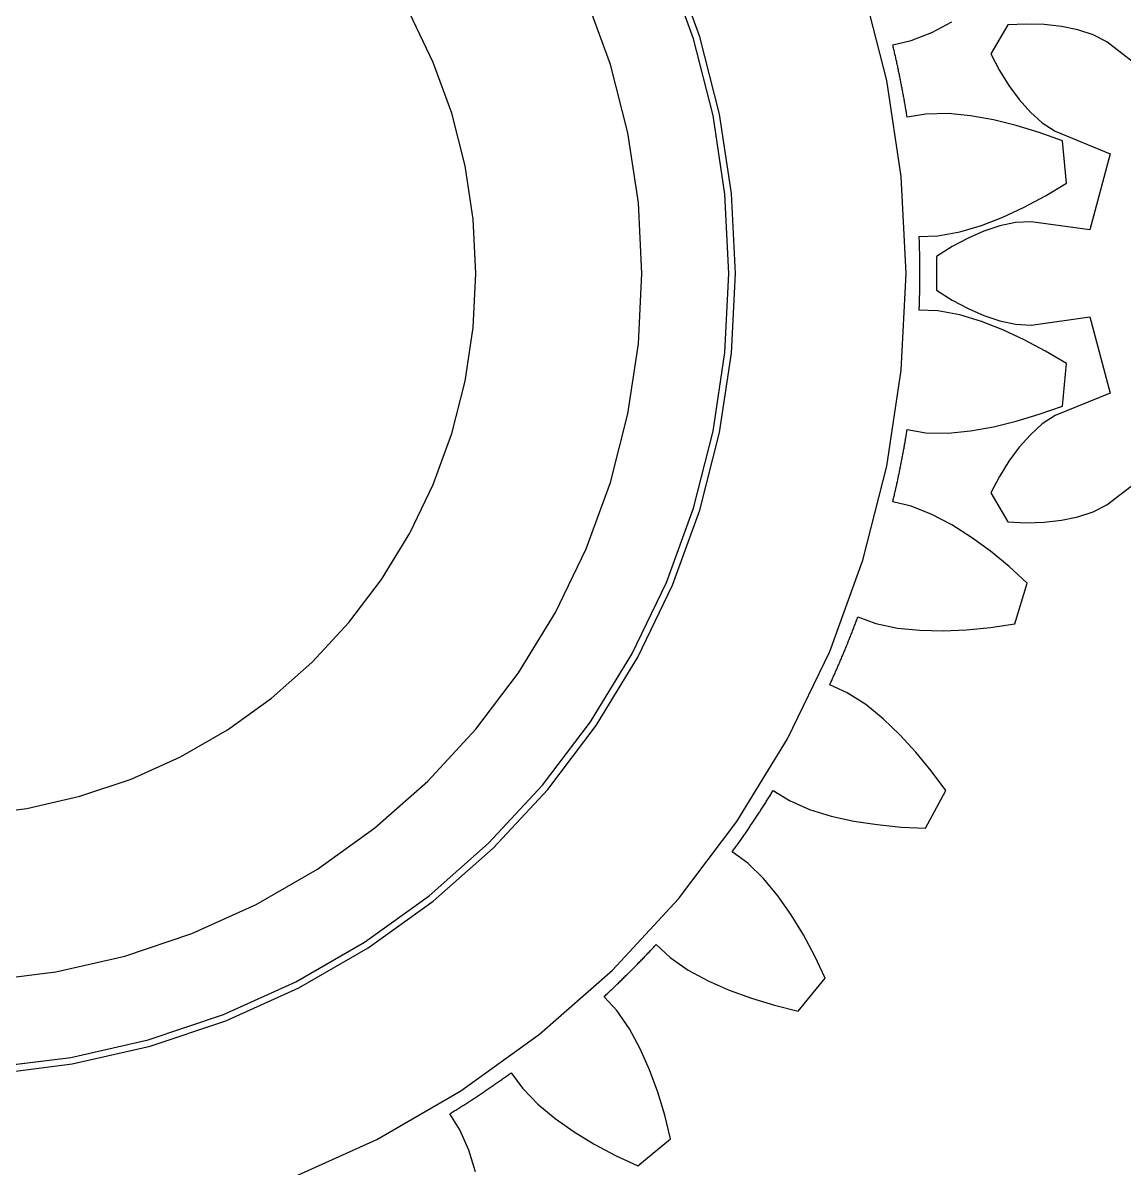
# Model space of a CAD drawing. Header units: millimetres. Extents: x -29 to 159, y -20 to 130.
# Drawn here: x 0.67 to 8.9, y 100.81 to 109.37 of the extents above; entities that cross this region are included whole.
import ezdxf

# ---------------------------------------------------------------- set-up
doc = ezdxf.new("R2010")
doc.units = ezdxf.units.MM
doc.linetypes.add('DASHED', pattern=[1.524, 1.27, -0.254])
doc.layers.add('HIDDEN', color=8, linetype='DASHED')
doc.layers.add('VISIBLE', color=7, linetype='CONTINUOUS')

msp = doc.modelspace()

# ---------------------------------------------------------------- linework, layer by layer
at = {"layer": 'HIDDEN'}
for points in [[(5.95, 107.49347), (5.92043, 108.0859), (5.83203, 108.67244), (5.68566, 109.24727), (5.48278, 109.80466), (5.22542, 110.33908), (4.91612, 110.84523), (4.55796, 111.31806), (4.15451, 111.75288), (3.70976, 112.14537), (3.22815, 112.49163), (2.71445, 112.78821), (2.17378, 113.03217), (1.6115, 113.22109), (1.03321, 113.35308), (0.44464, 113.42684)], [(6, 107.49347), (5.97018, 108.09088), (5.88103, 108.68235), (5.73344, 109.262), (5.52886, 109.82408), (5.26933, 110.363), (4.95743, 110.87339), (4.59627, 111.3502), (4.18942, 111.78867), (3.74094, 112.18446), (3.25528, 112.53363), (2.73726, 112.8327), (2.19205, 113.07872), (1.62504, 113.26922), (1.04189, 113.40232), (0.44838, 113.4767)], [(6, 107.49347), (5.97018, 108.09088), (5.88103, 108.68235), (5.73344, 109.262), (5.52886, 109.82408), (5.26933, 110.363), (4.95743, 110.87339), (4.59627, 111.3502), (4.18942, 111.78867), (3.74094, 112.18446), (3.25528, 112.53363), (2.73726, 112.8327), (2.19205, 113.07872), (1.62504, 113.26922), (1.04189, 113.40232), (0.44838, 113.4767)], [(6, 107.49347), (5.97018, 108.09088), (5.88103, 108.68235), (5.73344, 109.262), (5.52886, 109.82408), (5.26933, 110.363), (4.95743, 110.87339), (4.59627, 111.3502), (4.18942, 111.78867), (3.74094, 112.18446), (3.25528, 112.53363), (2.73726, 112.8327), (2.19205, 113.07872), (1.62504, 113.26922), (1.04189, 113.40232), (0.44838, 113.4767)], [(6, 107.49347), (5.97018, 108.09088), (5.88103, 108.68235), (5.73344, 109.262), (5.52886, 109.82408), (5.26933, 110.363), (4.95743, 110.87339), (4.59627, 111.3502), (4.18942, 111.78867), (3.74094, 112.18446), (3.25528, 112.53363), (2.73726, 112.8327), (2.19205, 113.07872), (1.62504, 113.26922), (1.04189, 113.40232), (0.44838, 113.4767)], [(5.3, 107.49347), (5.27366, 108.02118), (5.19491, 108.54365), (5.06454, 109.05568), (4.88382, 109.55218), (4.65457, 110.02822), (4.37907, 110.47907), (4.06004, 110.90025), (3.70066, 111.28757), (3.3045, 111.63718), (2.8755, 111.94561), (2.41792, 112.20979), (1.93631, 112.4271), (1.43545, 112.59538), (0.92034, 112.71295), (0.39607, 112.77865)], [(5.3, 107.49347), (5.27366, 108.02118), (5.19491, 108.54365), (5.06454, 109.05568), (4.88382, 109.55218), (4.65457, 110.02822), (4.37907, 110.47907), (4.06004, 110.90025), (3.70066, 111.28757), (3.3045, 111.63718), (2.8755, 111.94561), (2.41792, 112.20979), (1.93631, 112.4271), (1.43545, 112.59538), (0.92034, 112.71295), (0.39607, 112.77865)], [(4.06, 107.49347), (4.03982, 107.89772), (3.9795, 108.29795), (3.87963, 108.69018), (3.74119, 109.07052), (3.56558, 109.43518), (3.35453, 109.78055), (3.11014, 110.10319), (2.83484, 110.39989), (2.53137, 110.66771), (2.20274, 110.90398), (1.85222, 111.10635), (1.48328, 111.27282), (1.09961, 111.40173), (0.70501, 111.49179), (0.3034, 111.54212)], [(7.46718, 109.2944), (7.6163, 109.374)], [(7.46718, 109.2944), (7.6163, 109.374)], [(8.03389, 109.35148), (7.90786, 109.13319)], [(8.03389, 109.35148), (7.90786, 109.13319)], [(8.17237, 109.35706), (8.03389, 109.35148)], [(8.17237, 109.35706), (8.03389, 109.35148)], [(8.30631, 109.3527), (8.17237, 109.35706)], [(8.30631, 109.3527), (8.17237, 109.35706)], [(8.43494, 109.33823), (8.30631, 109.3527)], [(8.43494, 109.33823), (8.30631, 109.3527)], [(8.55727, 109.31322), (8.43494, 109.33823)], [(8.55727, 109.31322), (8.43494, 109.33823)], [(8.67182, 109.27659), (8.55727, 109.31322)], [(8.67182, 109.27659), (8.55727, 109.31322)], [(7.17459, 109.20106), (7.31326, 109.23406)], [(7.17459, 109.20106), (7.31326, 109.23406)], [(7.31326, 109.23406), (7.46718, 109.2944)], [(7.31326, 109.23406), (7.46718, 109.2944)], [(8.7748, 109.22428), (8.67182, 109.27659)], [(8.7748, 109.22428), (8.67182, 109.27659)], [(9.12533, 108.95163), (8.7748, 109.22428)], [(9.12533, 108.95163), (8.7748, 109.22428)], [(7.28192, 108.66147), (7.28054, 108.67009), (7.27914, 108.67871), (7.27773, 108.68733), (7.27631, 108.69595), (7.27488, 108.70457), (7.27344, 108.71318), (7.27199, 108.7218), (7.27053, 108.73041), (7.26906, 108.73902), (7.26758, 108.74763), (7.26609, 108.75623), (7.26459, 108.76484), (7.26308, 108.77344), (7.26156, 108.78204), (7.26003, 108.79064), (7.25848, 108.79924), (7.25693, 108.80784), (7.25537, 108.81643), (7.2538, 108.82502), (7.25222, 108.83361), (7.25062, 108.8422), (7.24902, 108.85079), (7.24741, 108.85937), (7.24579, 108.86796), (7.24415, 108.87654), (7.24251, 108.88512), (7.24086, 108.89369), (7.23919, 108.90227), (7.23752, 108.91084), (7.23584, 108.91941), (7.23414, 108.92798), (7.23244, 108.93655), (7.23072, 108.94511), (7.229, 108.95368), (7.22727, 108.96224), (7.22552, 108.97079), (7.22377, 108.97935), (7.222, 108.98791), (7.22023, 108.99646), (7.21844, 109.00501), (7.21665, 109.01356), (7.21484, 109.0221), (7.21302, 109.03065), (7.2112, 109.03919), (7.20936, 109.04773), (7.20752, 109.05627), (7.20566, 109.0648), (7.20379, 109.07334), (7.20192, 109.08187), (7.20003, 109.09039), (7.19814, 109.09892), (7.19623, 109.10745), (7.19431, 109.11597), (7.19239, 109.12449), (7.19045, 109.133), (7.1885, 109.14152), (7.18655, 109.15003), (7.18458, 109.15854), (7.1826, 109.16705), (7.18061, 109.17556), (7.17862, 109.18406), (7.17661, 109.19256), (7.17459, 109.20106)], [(7.28192, 108.66147), (7.28054, 108.67009), (7.27914, 108.67871), (7.27773, 108.68733), (7.27631, 108.69595), (7.27488, 108.70457), (7.27344, 108.71318), (7.27199, 108.7218), (7.27053, 108.73041), (7.26906, 108.73902), (7.26758, 108.74763), (7.26609, 108.75623), (7.26459, 108.76484), (7.26308, 108.77344), (7.26156, 108.78204), (7.26003, 108.79064), (7.25848, 108.79924), (7.25693, 108.80784), (7.25537, 108.81643), (7.2538, 108.82502), (7.25222, 108.83361), (7.25062, 108.8422), (7.24902, 108.85079), (7.24741, 108.85937), (7.24579, 108.86796), (7.24415, 108.87654), (7.24251, 108.88512), (7.24086, 108.89369), (7.23919, 108.90227), (7.23752, 108.91084), (7.23584, 108.91941), (7.23414, 108.92798), (7.23244, 108.93655), (7.23072, 108.94511), (7.229, 108.95368), (7.22727, 108.96224), (7.22552, 108.97079), (7.22377, 108.97935), (7.222, 108.98791), (7.22023, 108.99646), (7.21844, 109.00501), (7.21665, 109.01356), (7.21484, 109.0221), (7.21302, 109.03065), (7.2112, 109.03919), (7.20936, 109.04773), (7.20752, 109.05627), (7.20566, 109.0648), (7.20379, 109.07334), (7.20192, 109.08187), (7.20003, 109.09039), (7.19814, 109.09892), (7.19623, 109.10745), (7.19431, 109.11597), (7.19239, 109.12449), (7.19045, 109.133), (7.1885, 109.14152), (7.18655, 109.15003), (7.18458, 109.15854), (7.1826, 109.16705), (7.18061, 109.17556), (7.17862, 109.18406), (7.17661, 109.19256), (7.17459, 109.20106)], [(7.90786, 109.13319), (7.97227, 109.01048)], [(7.90786, 109.13319), (7.97227, 109.01048)], [(7.97227, 109.01048), (8.04302, 108.89666)], [(7.97227, 109.01048), (8.04302, 108.89666)], [(8.04302, 108.89666), (8.11986, 108.7925)], [(8.04302, 108.89666), (8.11986, 108.7925)], [(8.11986, 108.7925), (8.20268, 108.69907)], [(8.11986, 108.7925), (8.20268, 108.69907)], [(7.42267, 108.68404), (7.28192, 108.66147)], [(7.42267, 108.68404), (7.28192, 108.66147)], [(7.58796, 108.6872), (7.42267, 108.68404)], [(7.58796, 108.6872), (7.42267, 108.68404)], [(7.75619, 108.67072), (7.58796, 108.6872)], [(7.75619, 108.67072), (7.58796, 108.6872)], [(7.92618, 108.64067), (7.75619, 108.67072)], [(7.92618, 108.64067), (7.75619, 108.67072)], [(8.09739, 108.59902), (7.92618, 108.64067)], [(8.09739, 108.59902), (7.92618, 108.64067)], [(8.20268, 108.69907), (8.29169, 108.61818)], [(8.20268, 108.69907), (8.29169, 108.61818)], [(8.29169, 108.61818), (8.38848, 108.55515)], [(8.29169, 108.61818), (8.38848, 108.55515)], [(8.26943, 108.54688), (8.09739, 108.59902)], [(8.26943, 108.54688), (8.09739, 108.59902)], [(8.44198, 108.4849), (8.26943, 108.54688)], [(8.44198, 108.4849), (8.26943, 108.54688)], [(8.38848, 108.55515), (8.79986, 108.38791)], [(8.38848, 108.55515), (8.79986, 108.38791)], [(8.47319, 108.16804), (8.44198, 108.4849)], [(8.47319, 108.16804), (8.44198, 108.4849)], [(8.79986, 108.38791), (8.64741, 107.81894)], [(8.79986, 108.38791), (8.64741, 107.81894)], [(8.31605, 108.0736), (8.47319, 108.16804)], [(8.31605, 108.0736), (8.47319, 108.16804)], [(8.15748, 107.98889), (8.31605, 108.0736)], [(8.15748, 107.98889), (8.31605, 108.0736)], [(7.99769, 107.91464), (8.15748, 107.98889)], [(7.99769, 107.91464), (8.15748, 107.98889)], [(7.67504, 107.80302), (7.83683, 107.852)], [(7.67504, 107.80302), (7.83683, 107.852)], [(7.83683, 107.852), (7.99769, 107.91464)], [(7.83683, 107.852), (7.99769, 107.91464)], [(7.97466, 107.84805), (7.85621, 107.80855)], [(7.97466, 107.84805), (7.85621, 107.80855)], [(8.09218, 107.8736), (7.97466, 107.84805)], [(8.09218, 107.8736), (7.97466, 107.84805)], [(8.20752, 107.87979), (8.09218, 107.8736)], [(8.20752, 107.87979), (8.09218, 107.8736)], [(8.64741, 107.81894), (8.20752, 107.87979)], [(8.64741, 107.81894), (8.20752, 107.87979)], [(7.36987, 107.76856), (7.51231, 107.77387)], [(7.36987, 107.76856), (7.51231, 107.77387)], [(7.36987, 107.76856), (7.37019, 107.75983), (7.3705, 107.7511), (7.3708, 107.74237), (7.37109, 107.73364), (7.37137, 107.72491), (7.37164, 107.71618), (7.3719, 107.70745), (7.37214, 107.69871), (7.37238, 107.68998), (7.37261, 107.68125), (7.37283, 107.67252), (7.37303, 107.66379), (7.37323, 107.65505), (7.37342, 107.64632), (7.37359, 107.63759), (7.37376, 107.62885), (7.37391, 107.62012), (7.37406, 107.61139), (7.37419, 107.60265), (7.37432, 107.59392), (7.37443, 107.58519), (7.37453, 107.57645), (7.37463, 107.56772), (7.37471, 107.55898), (7.37478, 107.55025), (7.37484, 107.54151), (7.3749, 107.53278), (7.37494, 107.52404), (7.37497, 107.51531), (7.37499, 107.50658), (7.375, 107.49784), (7.375, 107.48911), (7.37499, 107.48037), (7.37497, 107.47164), (7.37494, 107.4629), (7.3749, 107.45417), (7.37484, 107.44543), (7.37478, 107.4367), (7.37471, 107.42796), (7.37463, 107.41923), (7.37453, 107.41049), (7.37443, 107.40176), (7.37432, 107.39303), (7.37419, 107.38429), (7.37406, 107.37556), (7.37391, 107.36682), (7.37376, 107.35809), (7.37359, 107.34936), (7.37342, 107.34062), (7.37323, 107.33189), (7.37303, 107.32316), (7.37283, 107.31443), (7.37261, 107.30569), (7.37238, 107.29696), (7.37214, 107.28823), (7.3719, 107.2795), (7.37164, 107.27077), (7.37137, 107.26204), (7.37109, 107.25331), (7.3708, 107.24458), (7.3705, 107.23585), (7.37019, 107.22712), (7.36987, 107.21839)], [(7.36987, 107.76856), (7.37019, 107.75983), (7.3705, 107.7511), (7.3708, 107.74237), (7.37109, 107.73364), (7.37137, 107.72491), (7.37164, 107.71618), (7.3719, 107.70745), (7.37214, 107.69871), (7.37238, 107.68998), (7.37261, 107.68125), (7.37283, 107.67252), (7.37303, 107.66379), (7.37323, 107.65505), (7.37342, 107.64632), (7.37359, 107.63759), (7.37376, 107.62885), (7.37391, 107.62012), (7.37406, 107.61139), (7.37419, 107.60265), (7.37432, 107.59392), (7.37443, 107.58519), (7.37453, 107.57645), (7.37463, 107.56772), (7.37471, 107.55898), (7.37478, 107.55025), (7.37484, 107.54151), (7.3749, 107.53278), (7.37494, 107.52404), (7.37497, 107.51531), (7.37499, 107.50658), (7.375, 107.49784), (7.375, 107.48911), (7.37499, 107.48037), (7.37497, 107.47164), (7.37494, 107.4629), (7.3749, 107.45417), (7.37484, 107.44543), (7.37478, 107.4367), (7.37471, 107.42796), (7.37463, 107.41923), (7.37453, 107.41049), (7.37443, 107.40176), (7.37432, 107.39303), (7.37419, 107.38429), (7.37406, 107.37556), (7.37391, 107.36682), (7.37376, 107.35809), (7.37359, 107.34936), (7.37342, 107.34062), (7.37323, 107.33189), (7.37303, 107.32316), (7.37283, 107.31443), (7.37261, 107.30569), (7.37238, 107.29696), (7.37214, 107.28823), (7.3719, 107.2795), (7.37164, 107.27077), (7.37137, 107.26204), (7.37109, 107.25331), (7.3708, 107.24458), (7.3705, 107.23585), (7.37019, 107.22712), (7.36987, 107.21839)], [(7.51231, 107.77387), (7.67504, 107.80302)], [(7.51231, 107.77387), (7.67504, 107.80302)], [(7.85621, 107.80855), (7.73758, 107.75677)], [(7.85621, 107.80855), (7.73758, 107.75677)], [(7.6194, 107.69357), (7.50227, 107.6195)], [(7.6194, 107.69357), (7.50227, 107.6195)], [(7.73758, 107.75677), (7.6194, 107.69357)], [(7.73758, 107.75677), (7.6194, 107.69357)], [(7.50227, 107.6195), (7.50227, 107.36744)], [(7.50227, 107.6195), (7.50227, 107.36744)], [(0.3034, 103.44483), (0.70501, 103.49515), (1.09961, 103.58522), (1.48328, 103.71413), (1.85222, 103.88059), (2.20274, 104.08297), (2.53137, 104.31924), (2.83484, 104.58705), (3.11014, 104.88376), (3.35453, 105.20639), (3.56558, 105.55176), (3.74119, 105.91643), (3.87963, 106.29677), (3.9795, 106.689), (4.03982, 107.08923), (4.06, 107.49347)], [(0.39607, 102.20829), (0.92034, 102.27399), (1.43545, 102.39156), (1.93631, 102.55984), (2.41792, 102.77715), (2.8755, 103.04134), (3.3045, 103.34977), (3.70066, 103.69938), (4.06004, 104.0867), (4.37907, 104.50788), (4.65457, 104.95873), (4.88382, 105.43477), (5.06454, 105.93127), (5.19491, 106.4433), (5.27366, 106.96576), (5.3, 107.49347)], [(0.39607, 102.20829), (0.92034, 102.27399), (1.43545, 102.39156), (1.93631, 102.55984), (2.41792, 102.77715), (2.8755, 103.04134), (3.3045, 103.34977), (3.70066, 103.69938), (4.06004, 104.0867), (4.37907, 104.50788), (4.65457, 104.95873), (4.88382, 105.43477), (5.06454, 105.93127), (5.19491, 106.4433), (5.27366, 106.96576), (5.3, 107.49347)], [(0.44464, 101.56011), (1.03321, 101.63387), (1.6115, 101.76586), (2.17378, 101.95477), (2.71445, 102.19874), (3.22815, 102.49532), (3.70976, 102.84158), (4.15451, 103.23407), (4.55796, 103.66889), (4.91612, 104.14172), (5.22542, 104.64786), (5.48278, 105.18229), (5.68566, 105.73968), (5.83203, 106.3145), (5.92043, 106.90104), (5.95, 107.49347)], [(0.44838, 101.51025), (1.04189, 101.58463), (1.62504, 101.71773), (2.19205, 101.90823), (2.73726, 102.15424), (3.25528, 102.45332), (3.74094, 102.80248), (4.18942, 103.19827), (4.59627, 103.63675), (4.95743, 104.11355), (5.26933, 104.62395), (5.52886, 105.16286), (5.73344, 105.72494), (5.88103, 106.3046), (5.97018, 106.89607), (6, 107.49347)], [(0.44838, 101.51025), (1.04189, 101.58463), (1.62504, 101.71773), (2.19205, 101.90823), (2.73726, 102.15424), (3.25528, 102.45332), (3.74094, 102.80248), (4.18942, 103.19827), (4.59627, 103.63675), (4.95743, 104.11355), (5.26933, 104.62395), (5.52886, 105.16286), (5.73344, 105.72494), (5.88103, 106.3046), (5.97018, 106.89607), (6, 107.49347)], [(0.44838, 101.51025), (1.04189, 101.58463), (1.62504, 101.71773), (2.19205, 101.90823), (2.73726, 102.15424), (3.25528, 102.45332), (3.74094, 102.80248), (4.18942, 103.19827), (4.59627, 103.63675), (4.95743, 104.11355), (5.26933, 104.62395), (5.52886, 105.16286), (5.73344, 105.72494), (5.88103, 106.3046), (5.97018, 106.89607), (6, 107.49347)], [(0.44838, 101.51025), (1.04189, 101.58463), (1.62504, 101.71773), (2.19205, 101.90823), (2.73726, 102.15424), (3.25528, 102.45332), (3.74094, 102.80248), (4.18942, 103.19827), (4.59627, 103.63675), (4.95743, 104.11355), (5.26933, 104.62395), (5.52886, 105.16286), (5.73344, 105.72494), (5.88103, 106.3046), (5.97018, 106.89607), (6, 107.49347)], [(7.50227, 107.36744), (7.6194, 107.29338)], [(7.50227, 107.36744), (7.6194, 107.29338)], [(7.6194, 107.29338), (7.73758, 107.23018)], [(7.6194, 107.29338), (7.73758, 107.23018)], [(7.51231, 107.21307), (7.36987, 107.21839)], [(7.51231, 107.21307), (7.36987, 107.21839)], [(7.67504, 107.18393), (7.51231, 107.21307)], [(7.67504, 107.18393), (7.51231, 107.21307)], [(7.83683, 107.13495), (7.67504, 107.18393)], [(7.83683, 107.13495), (7.67504, 107.18393)], [(7.73758, 107.23018), (7.85621, 107.1784)], [(7.73758, 107.23018), (7.85621, 107.1784)], [(7.85621, 107.1784), (7.97466, 107.13889)], [(7.85621, 107.1784), (7.97466, 107.13889)], [(8.20752, 107.10715), (8.64741, 107.16801)], [(8.20752, 107.10715), (8.64741, 107.16801)], [(8.64741, 107.16801), (8.79986, 106.59904)], [(8.64741, 107.16801), (8.79986, 106.59904)], [(7.99769, 107.0723), (7.83683, 107.13495)], [(7.99769, 107.0723), (7.83683, 107.13495)], [(7.97466, 107.13889), (8.09218, 107.11334)], [(7.97466, 107.13889), (8.09218, 107.11334)], [(8.09218, 107.11334), (8.20752, 107.10715)], [(8.09218, 107.11334), (8.20752, 107.10715)], [(8.15748, 106.99806), (7.99769, 107.0723)], [(8.15748, 106.99806), (7.99769, 107.0723)], [(8.31605, 106.91335), (8.15748, 106.99806)], [(8.31605, 106.91335), (8.15748, 106.99806)], [(8.47319, 106.8189), (8.31605, 106.91335)], [(8.47319, 106.8189), (8.31605, 106.91335)], [(8.44198, 106.50204), (8.47319, 106.8189)], [(8.44198, 106.50204), (8.47319, 106.8189)], [(8.79986, 106.59904), (8.38848, 106.4318)], [(8.79986, 106.59904), (8.38848, 106.4318)], [(8.26943, 106.44007), (8.44198, 106.50204)], [(8.26943, 106.44007), (8.44198, 106.50204)], [(8.09739, 106.38792), (8.26943, 106.44007)], [(8.09739, 106.38792), (8.26943, 106.44007)], [(8.38848, 106.4318), (8.29169, 106.36876)], [(8.38848, 106.4318), (8.29169, 106.36876)], [(7.17459, 105.78589), (7.17661, 105.79438), (7.17862, 105.80289), (7.18061, 105.81139), (7.1826, 105.81989), (7.18458, 105.8284), (7.18655, 105.83691), (7.1885, 105.84543), (7.19045, 105.85394), (7.19239, 105.86246), (7.19431, 105.87098), (7.19623, 105.8795), (7.19814, 105.88802), (7.20003, 105.89655), (7.20192, 105.90508), (7.20379, 105.91361), (7.20566, 105.92214), (7.20752, 105.93068), (7.20936, 105.93922), (7.2112, 105.94776), (7.21302, 105.9563), (7.21484, 105.96484), (7.21665, 105.97339), (7.21844, 105.98194), (7.22023, 105.99049), (7.222, 105.99904), (7.22377, 106.00759), (7.22552, 106.01615), (7.22727, 106.02471), (7.229, 106.03327), (7.23072, 106.04183), (7.23244, 106.0504), (7.23414, 106.05897), (7.23584, 106.06753), (7.23752, 106.07611), (7.23919, 106.08468), (7.24086, 106.09325), (7.24251, 106.10183), (7.24415, 106.11041), (7.24579, 106.11899), (7.24741, 106.12757), (7.24902, 106.13616), (7.25062, 106.14474), (7.25222, 106.15333), (7.2538, 106.16192), (7.25537, 106.17051), (7.25693, 106.17911), (7.25848, 106.1877), (7.26003, 106.1963), (7.26156, 106.2049), (7.26308, 106.2135), (7.26459, 106.22211), (7.26609, 106.23071), (7.26758, 106.23932), (7.26906, 106.24793), (7.27053, 106.25654), (7.27199, 106.26515), (7.27344, 106.27376), (7.27488, 106.28238), (7.27631, 106.29099), (7.27773, 106.29961), (7.27914, 106.30823), (7.28054, 106.31686), (7.28192, 106.32548)], [(7.17459, 105.78589), (7.17661, 105.79438), (7.17862, 105.80289), (7.18061, 105.81139), (7.1826, 105.81989), (7.18458, 105.8284), (7.18655, 105.83691), (7.1885, 105.84543), (7.19045, 105.85394), (7.19239, 105.86246), (7.19431, 105.87098), (7.19623, 105.8795), (7.19814, 105.88802), (7.20003, 105.89655), (7.20192, 105.90508), (7.20379, 105.91361), (7.20566, 105.92214), (7.20752, 105.93068), (7.20936, 105.93922), (7.2112, 105.94776), (7.21302, 105.9563), (7.21484, 105.96484), (7.21665, 105.97339), (7.21844, 105.98194), (7.22023, 105.99049), (7.222, 105.99904), (7.22377, 106.00759), (7.22552, 106.01615), (7.22727, 106.02471), (7.229, 106.03327), (7.23072, 106.04183), (7.23244, 106.0504), (7.23414, 106.05897), (7.23584, 106.06753), (7.23752, 106.07611), (7.23919, 106.08468), (7.24086, 106.09325), (7.24251, 106.10183), (7.24415, 106.11041), (7.24579, 106.11899), (7.24741, 106.12757), (7.24902, 106.13616), (7.25062, 106.14474), (7.25222, 106.15333), (7.2538, 106.16192), (7.25537, 106.17051), (7.25693, 106.17911), (7.25848, 106.1877), (7.26003, 106.1963), (7.26156, 106.2049), (7.26308, 106.2135), (7.26459, 106.22211), (7.26609, 106.23071), (7.26758, 106.23932), (7.26906, 106.24793), (7.27053, 106.25654), (7.27199, 106.26515), (7.27344, 106.27376), (7.27488, 106.28238), (7.27631, 106.29099), (7.27773, 106.29961), (7.27914, 106.30823), (7.28054, 106.31686), (7.28192, 106.32548)], [(7.28192, 106.32548), (7.42267, 106.30291)], [(7.28192, 106.32548), (7.42267, 106.30291)], [(7.58796, 106.29974), (7.75619, 106.31622)], [(7.58796, 106.29974), (7.75619, 106.31622)], [(7.75619, 106.31622), (7.92618, 106.34628)], [(7.75619, 106.31622), (7.92618, 106.34628)], [(7.92618, 106.34628), (8.09739, 106.38792)], [(7.92618, 106.34628), (8.09739, 106.38792)], [(8.29169, 106.36876), (8.20268, 106.28788)], [(8.29169, 106.36876), (8.20268, 106.28788)], [(7.42267, 106.30291), (7.58796, 106.29974)], [(7.42267, 106.30291), (7.58796, 106.29974)], [(8.20268, 106.28788), (8.11986, 106.19444)], [(8.20268, 106.28788), (8.11986, 106.19444)], [(8.11986, 106.19444), (8.04302, 106.09028)], [(8.11986, 106.19444), (8.04302, 106.09028)], [(8.04302, 106.09028), (7.97227, 105.97646)], [(8.04302, 106.09028), (7.97227, 105.97646)], [(7.97227, 105.97646), (7.90786, 105.85375)], [(7.97227, 105.97646), (7.90786, 105.85375)], [(8.7748, 105.76267), (9.12533, 106.03531)], [(8.7748, 105.76267), (9.12533, 106.03531)], [(7.90786, 105.85375), (8.03389, 105.63546)], [(7.90786, 105.85375), (8.03389, 105.63546)], [(7.31326, 105.75288), (7.17459, 105.78589)], [(7.31326, 105.75288), (7.17459, 105.78589)], [(7.46718, 105.69255), (7.31326, 105.75288)], [(7.46718, 105.69255), (7.31326, 105.75288)], [(8.55727, 105.67372), (8.67182, 105.71036)], [(8.55727, 105.67372), (8.67182, 105.71036)], [(8.67182, 105.71036), (8.7748, 105.76267)], [(8.67182, 105.71036), (8.7748, 105.76267)], [(7.6163, 105.61294), (7.46718, 105.69255)], [(7.6163, 105.61294), (7.46718, 105.69255)], [(8.03389, 105.63546), (8.17237, 105.62989)], [(8.03389, 105.63546), (8.17237, 105.62989)], [(8.17237, 105.62989), (8.30631, 105.63425)], [(8.17237, 105.62989), (8.30631, 105.63425)], [(8.30631, 105.63425), (8.43494, 105.64871)], [(8.30631, 105.63425), (8.43494, 105.64871)], [(8.43494, 105.64871), (8.55727, 105.67372)], [(8.43494, 105.64871), (8.55727, 105.67372)], [(7.76185, 105.52012), (7.6163, 105.61294)], [(7.76185, 105.52012), (7.6163, 105.61294)], [(7.90409, 105.41613), (7.76185, 105.52012)], [(7.90409, 105.41613), (7.76185, 105.52012)], [(8.04308, 105.30212), (7.90409, 105.41613)], [(8.04308, 105.30212), (7.90409, 105.41613)], [(8.17878, 105.17883), (8.04308, 105.30212)], [(8.17878, 105.17883), (8.04308, 105.30212)], [(8.08635, 104.87414), (8.17878, 105.17883)], [(8.08635, 104.87414), (8.17878, 105.17883)], [(6.7036, 104.419), (6.70724, 104.42694), (6.71086, 104.43489), (6.71448, 104.44284), (6.71809, 104.4508), (6.72169, 104.45875), (6.72528, 104.46672), (6.72886, 104.47469), (6.73243, 104.48266), (6.73599, 104.49063), (6.73954, 104.49861), (6.74309, 104.5066), (6.74662, 104.51459), (6.75014, 104.52258), (6.75366, 104.53058), (6.75716, 104.53858), (6.76066, 104.54658), (6.76414, 104.55459), (6.76762, 104.5626), (6.77108, 104.57062), (6.77454, 104.57864), (6.77799, 104.58667), (6.78143, 104.5947), (6.78485, 104.60273), (6.78827, 104.61077), (6.79168, 104.61881), (6.79508, 104.62686), (6.79847, 104.63491), (6.80185, 104.64296), (6.80523, 104.65102), (6.80859, 104.65908), (6.81194, 104.66715), (6.81528, 104.67522), (6.81861, 104.68329), (6.82194, 104.69137), (6.82525, 104.69945), (6.82856, 104.70754), (6.83185, 104.71563), (6.83514, 104.72372), (6.83841, 104.73182), (6.84168, 104.73992), (6.84493, 104.74802), (6.84818, 104.75613), (6.85142, 104.76425), (6.85465, 104.77236), (6.85786, 104.78048), (6.86107, 104.78861), (6.86427, 104.79673), (6.86746, 104.80487), (6.87064, 104.813), (6.87381, 104.82114), (6.87697, 104.82928), (6.88012, 104.83743), (6.88326, 104.84558), (6.88639, 104.85374), (6.88952, 104.86189), (6.89263, 104.87006), (6.89573, 104.87822), (6.89882, 104.88639), (6.9019, 104.89456), (6.90498, 104.90274), (6.90804, 104.91092), (6.9111, 104.9191), (6.91414, 104.92729)], [(6.7036, 104.419), (6.70724, 104.42694), (6.71086, 104.43489), (6.71448, 104.44284), (6.71809, 104.4508), (6.72169, 104.45875), (6.72528, 104.46672), (6.72886, 104.47469), (6.73243, 104.48266), (6.73599, 104.49063), (6.73954, 104.49861), (6.74309, 104.5066), (6.74662, 104.51459), (6.75014, 104.52258), (6.75366, 104.53058), (6.75716, 104.53858), (6.76066, 104.54658), (6.76414, 104.55459), (6.76762, 104.5626), (6.77108, 104.57062), (6.77454, 104.57864), (6.77799, 104.58667), (6.78143, 104.5947), (6.78485, 104.60273), (6.78827, 104.61077), (6.79168, 104.61881), (6.79508, 104.62686), (6.79847, 104.63491), (6.80185, 104.64296), (6.80523, 104.65102), (6.80859, 104.65908), (6.81194, 104.66715), (6.81528, 104.67522), (6.81861, 104.68329), (6.82194, 104.69137), (6.82525, 104.69945), (6.82856, 104.70754), (6.83185, 104.71563), (6.83514, 104.72372), (6.83841, 104.73182), (6.84168, 104.73992), (6.84493, 104.74802), (6.84818, 104.75613), (6.85142, 104.76425), (6.85465, 104.77236), (6.85786, 104.78048), (6.86107, 104.78861), (6.86427, 104.79673), (6.86746, 104.80487), (6.87064, 104.813), (6.87381, 104.82114), (6.87697, 104.82928), (6.88012, 104.83743), (6.88326, 104.84558), (6.88639, 104.85374), (6.88952, 104.86189), (6.89263, 104.87006), (6.89573, 104.87822), (6.89882, 104.88639), (6.9019, 104.89456), (6.90498, 104.90274), (6.90804, 104.91092), (6.9111, 104.9191), (6.91414, 104.92729)], [(6.91414, 104.92729), (7.04777, 104.87769)], [(6.91414, 104.92729), (7.04777, 104.87769)], [(7.04777, 104.87769), (7.20927, 104.84234)], [(7.04777, 104.87769), (7.20927, 104.84234)], [(7.90503, 104.84702), (8.08635, 104.87414)], [(7.90503, 104.84702), (8.08635, 104.87414)], [(7.20927, 104.84234), (7.37749, 104.82568)], [(7.20927, 104.84234), (7.37749, 104.82568)], [(7.37749, 104.82568), (7.55008, 104.822)], [(7.37749, 104.82568), (7.55008, 104.822)], [(7.55008, 104.822), (7.72612, 104.82944)], [(7.55008, 104.822), (7.72612, 104.82944)], [(7.72612, 104.82944), (7.90503, 104.84702)], [(7.72612, 104.82944), (7.90503, 104.84702)], [(6.83317, 104.35958), (6.7036, 104.419)], [(6.83317, 104.35958), (6.7036, 104.419)], [(6.97236, 104.27038), (6.83317, 104.35958)], [(6.97236, 104.27038), (6.83317, 104.35958)], [(7.10308, 104.16321), (6.97236, 104.27038)], [(7.10308, 104.16321), (6.97236, 104.27038)], [(7.22773, 104.04378), (7.10308, 104.16321)], [(7.22773, 104.04378), (7.10308, 104.16321)], [(7.34695, 103.91404), (7.22773, 104.04378)], [(7.34695, 103.91404), (7.22773, 104.04378)], [(7.46102, 103.77509), (7.34695, 103.91404)], [(7.46102, 103.77509), (7.34695, 103.91404)], [(7.57006, 103.6277), (7.46102, 103.77509)], [(7.57006, 103.6277), (7.46102, 103.77509)], [(5.97499, 103.17027), (5.98011, 103.17735), (5.98522, 103.18444), (5.99032, 103.19153), (5.99541, 103.19863), (6.00049, 103.20573), (6.00556, 103.21284), (6.01063, 103.21996), (6.01569, 103.22708), (6.02074, 103.23421), (6.02578, 103.24134), (6.03081, 103.24848), (6.03583, 103.25562), (6.04085, 103.26278), (6.04585, 103.26993), (6.05085, 103.2771), (6.05584, 103.28427), (6.06082, 103.29144), (6.06579, 103.29862), (6.07076, 103.30581), (6.07571, 103.313), (6.08066, 103.3202), (6.0856, 103.32741), (6.09053, 103.33462), (6.09545, 103.34183), (6.10036, 103.34906), (6.10527, 103.35628), (6.11016, 103.36352), (6.11505, 103.37076), (6.11993, 103.378), (6.1248, 103.38525), (6.12966, 103.39251), (6.13451, 103.39977), (6.13936, 103.40704), (6.14419, 103.41432), (6.14902, 103.4216), (6.15384, 103.42888), (6.15865, 103.43617), (6.16345, 103.44347), (6.16824, 103.45077), (6.17303, 103.45808), (6.1778, 103.4654), (6.18257, 103.47272), (6.18733, 103.48004), (6.19207, 103.48737), (6.19681, 103.49471), (6.20155, 103.50205), (6.20627, 103.5094), (6.21098, 103.51675), (6.21569, 103.52411), (6.22039, 103.53148), (6.22507, 103.53885), (6.22975, 103.54622), (6.23442, 103.5536), (6.23909, 103.56099), (6.24374, 103.56838), (6.24838, 103.57578), (6.25302, 103.58318), (6.25765, 103.59059), (6.26226, 103.59801), (6.26687, 103.60542), (6.27147, 103.61285), (6.27607, 103.62028), (6.28065, 103.62772)], [(5.97499, 103.17027), (5.98011, 103.17735), (5.98522, 103.18444), (5.99032, 103.19153), (5.99541, 103.19863), (6.00049, 103.20573), (6.00556, 103.21284), (6.01063, 103.21996), (6.01569, 103.22708), (6.02074, 103.23421), (6.02578, 103.24134), (6.03081, 103.24848), (6.03583, 103.25562), (6.04085, 103.26278), (6.04585, 103.26993), (6.05085, 103.2771), (6.05584, 103.28427), (6.06082, 103.29144), (6.06579, 103.29862), (6.07076, 103.30581), (6.07571, 103.313), (6.08066, 103.3202), (6.0856, 103.32741), (6.09053, 103.33462), (6.09545, 103.34183), (6.10036, 103.34906), (6.10527, 103.35628), (6.11016, 103.36352), (6.11505, 103.37076), (6.11993, 103.378), (6.1248, 103.38525), (6.12966, 103.39251), (6.13451, 103.39977), (6.13936, 103.40704), (6.14419, 103.41432), (6.14902, 103.4216), (6.15384, 103.42888), (6.15865, 103.43617), (6.16345, 103.44347), (6.16824, 103.45077), (6.17303, 103.45808), (6.1778, 103.4654), (6.18257, 103.47272), (6.18733, 103.48004), (6.19207, 103.48737), (6.19681, 103.49471), (6.20155, 103.50205), (6.20627, 103.5094), (6.21098, 103.51675), (6.21569, 103.52411), (6.22039, 103.53148), (6.22507, 103.53885), (6.22975, 103.54622), (6.23442, 103.5536), (6.23909, 103.56099), (6.24374, 103.56838), (6.24838, 103.57578), (6.25302, 103.58318), (6.25765, 103.59059), (6.26226, 103.59801), (6.26687, 103.60542), (6.27147, 103.61285), (6.27607, 103.62028), (6.28065, 103.62772)], [(6.28065, 103.62772), (6.40204, 103.553)], [(6.28065, 103.62772), (6.40204, 103.553)], [(7.41997, 103.3469), (7.57006, 103.6277)], [(7.41997, 103.3469), (7.57006, 103.6277)], [(6.40204, 103.553), (6.55354, 103.48682)], [(6.40204, 103.553), (6.55354, 103.48682)], [(6.55354, 103.48682), (6.71527, 103.43767)], [(6.55354, 103.48682), (6.71527, 103.43767)], [(6.71527, 103.43767), (6.88383, 103.40039)], [(6.71527, 103.43767), (6.88383, 103.40039)], [(6.88383, 103.40039), (7.05794, 103.37334)], [(6.88383, 103.40039), (7.05794, 103.37334)], [(7.05794, 103.37334), (7.23684, 103.35568)], [(7.05794, 103.37334), (7.23684, 103.35568)], [(7.23684, 103.35568), (7.41997, 103.3469)], [(7.23684, 103.35568), (7.41997, 103.3469)], [(6.09048, 103.08671), (5.97499, 103.17027)], [(6.09048, 103.08671), (5.97499, 103.17027)], [(6.20959, 102.97207), (6.09048, 103.08671)], [(6.20959, 102.97207), (6.09048, 103.08671)], [(6.3169, 102.84146), (6.20959, 102.97207)], [(6.3169, 102.84146), (6.20959, 102.97207)], [(6.41584, 102.7), (6.3169, 102.84146)], [(6.41584, 102.7), (6.3169, 102.84146)], [(6.50746, 102.5495), (6.41584, 102.7)], [(6.50746, 102.5495), (6.41584, 102.7)], [(6.59224, 102.39097), (6.50746, 102.5495)], [(6.59224, 102.39097), (6.50746, 102.5495)], [(5.01677, 102.08768), (5.02317, 102.09362), (5.02956, 102.09958), (5.03595, 102.10554), (5.04232, 102.1115), (5.0487, 102.11748), (5.05506, 102.12346), (5.06142, 102.12945), (5.06777, 102.13545), (5.07411, 102.14146), (5.08044, 102.14747), (5.08677, 102.15349), (5.09309, 102.15952), (5.09941, 102.16556), (5.10571, 102.1716), (5.11201, 102.17765), (5.1183, 102.18371), (5.12459, 102.18978), (5.13087, 102.19585), (5.13714, 102.20193), (5.1434, 102.20802), (5.14966, 102.21411), (5.15591, 102.22022), (5.16215, 102.22633), (5.16838, 102.23244), (5.17461, 102.23857), (5.18083, 102.2447), (5.18704, 102.25084), (5.19325, 102.25699), (5.19945, 102.26314), (5.20564, 102.2693), (5.21182, 102.27547), (5.218, 102.28165), (5.22417, 102.28783), (5.23033, 102.29402), (5.23649, 102.30022), (5.24263, 102.30643), (5.24877, 102.31264), (5.2549, 102.31886), (5.26103, 102.32509), (5.26715, 102.33132), (5.27326, 102.33757), (5.27936, 102.34381), (5.28546, 102.35007), (5.29154, 102.35633), (5.29762, 102.36261), (5.3037, 102.36888), (5.30976, 102.37517), (5.31582, 102.38146), (5.32187, 102.38776), (5.32792, 102.39407), (5.33395, 102.40038), (5.33998, 102.4067), (5.346, 102.41303), (5.35201, 102.41937), (5.35802, 102.42571), (5.36402, 102.43206), (5.37001, 102.43841), (5.37599, 102.44478), (5.38197, 102.45115), (5.38794, 102.45753), (5.3939, 102.46391), (5.39985, 102.4703), (5.4058, 102.4767)], [(5.01677, 102.08768), (5.02317, 102.09362), (5.02956, 102.09958), (5.03595, 102.10554), (5.04232, 102.1115), (5.0487, 102.11748), (5.05506, 102.12346), (5.06142, 102.12945), (5.06777, 102.13545), (5.07411, 102.14146), (5.08044, 102.14747), (5.08677, 102.15349), (5.09309, 102.15952), (5.09941, 102.16556), (5.10571, 102.1716), (5.11201, 102.17765), (5.1183, 102.18371), (5.12459, 102.18978), (5.13087, 102.19585), (5.13714, 102.20193), (5.1434, 102.20802), (5.14966, 102.21411), (5.15591, 102.22022), (5.16215, 102.22633), (5.16838, 102.23244), (5.17461, 102.23857), (5.18083, 102.2447), (5.18704, 102.25084), (5.19325, 102.25699), (5.19945, 102.26314), (5.20564, 102.2693), (5.21182, 102.27547), (5.218, 102.28165), (5.22417, 102.28783), (5.23033, 102.29402), (5.23649, 102.30022), (5.24263, 102.30643), (5.24877, 102.31264), (5.2549, 102.31886), (5.26103, 102.32509), (5.26715, 102.33132), (5.27326, 102.33757), (5.27936, 102.34381), (5.28546, 102.35007), (5.29154, 102.35633), (5.29762, 102.36261), (5.3037, 102.36888), (5.30976, 102.37517), (5.31582, 102.38146), (5.32187, 102.38776), (5.32792, 102.39407), (5.33395, 102.40038), (5.33998, 102.4067), (5.346, 102.41303), (5.35201, 102.41937), (5.35802, 102.42571), (5.36402, 102.43206), (5.37001, 102.43841), (5.37599, 102.44478), (5.38197, 102.45115), (5.38794, 102.45753), (5.3939, 102.46391), (5.39985, 102.4703), (5.4058, 102.4767)], [(5.4058, 102.4767), (5.51028, 102.37974)], [(5.4058, 102.4767), (5.51028, 102.37974)], [(5.51028, 102.37974), (5.64596, 102.28528)], [(5.51028, 102.37974), (5.64596, 102.28528)], [(6.67043, 102.22514), (6.59224, 102.39097)], [(6.67043, 102.22514), (6.59224, 102.39097)], [(5.64596, 102.28528), (5.79499, 102.20551)], [(5.64596, 102.28528), (5.79499, 102.20551)], [(5.79499, 102.20551), (5.95303, 102.13607)], [(5.79499, 102.20551), (5.95303, 102.13607)], [(6.46844, 101.97902), (6.67043, 102.22514)], [(6.46844, 101.97902), (6.67043, 102.22514)], [(5.95303, 102.13607), (6.11852, 102.07557)], [(5.95303, 102.13607), (6.11852, 102.07557)], [(5.11373, 101.9832), (5.01677, 102.08768)], [(5.11373, 101.9832), (5.01677, 102.08768)], [(6.11852, 102.07557), (6.29054, 102.02335)], [(6.11852, 102.07557), (6.29054, 102.02335)], [(5.20819, 101.84752), (5.11373, 101.9832)], [(5.20819, 101.84752), (5.11373, 101.9832)], [(6.29054, 102.02335), (6.46844, 101.97902)], [(6.29054, 102.02335), (6.46844, 101.97902)], [(5.28796, 101.69848), (5.20819, 101.84752)], [(5.28796, 101.69848), (5.20819, 101.84752)], [(5.35741, 101.54044), (5.28796, 101.69848)], [(5.35741, 101.54044), (5.28796, 101.69848)], [(3.86576, 101.21282), (3.87319, 101.21741), (3.88062, 101.222), (3.88805, 101.2266), (3.89547, 101.23121), (3.90288, 101.23583), (3.91029, 101.24045), (3.91769, 101.24509), (3.92509, 101.24973), (3.93248, 101.25439), (3.93987, 101.25905), (3.94725, 101.26372), (3.95463, 101.2684), (3.962, 101.27309), (3.96936, 101.27778), (3.97672, 101.28249), (3.98407, 101.2872), (3.99142, 101.29193), (3.99876, 101.29666), (4.0061, 101.3014), (4.01343, 101.30615), (4.02076, 101.31091), (4.02808, 101.31567), (4.03539, 101.32045), (4.0427, 101.32523), (4.05, 101.33002), (4.0573, 101.33482), (4.06459, 101.33963), (4.07188, 101.34445), (4.07916, 101.34928), (4.08643, 101.35411), (4.0937, 101.35896), (4.10096, 101.36381), (4.10822, 101.36867), (4.11547, 101.37354), (4.12271, 101.37842), (4.12995, 101.38331), (4.13719, 101.3882), (4.14442, 101.39311), (4.15164, 101.39802), (4.15885, 101.40294), (4.16607, 101.40787), (4.17327, 101.41281), (4.18047, 101.41776), (4.18766, 101.42271), (4.19485, 101.42768), (4.20203, 101.43265), (4.20921, 101.43763), (4.21638, 101.44262), (4.22354, 101.44762), (4.2307, 101.45263), (4.23785, 101.45764), (4.24499, 101.46266), (4.25213, 101.4677), (4.25927, 101.47274), (4.2664, 101.47779), (4.27352, 101.48284), (4.28063, 101.48791), (4.28774, 101.49298), (4.29485, 101.49807), (4.30194, 101.50316), (4.30904, 101.50826), (4.31612, 101.51336), (4.3232, 101.51848)], [(3.86576, 101.21282), (3.87319, 101.21741), (3.88062, 101.222), (3.88805, 101.2266), (3.89547, 101.23121), (3.90288, 101.23583), (3.91029, 101.24045), (3.91769, 101.24509), (3.92509, 101.24973), (3.93248, 101.25439), (3.93987, 101.25905), (3.94725, 101.26372), (3.95463, 101.2684), (3.962, 101.27309), (3.96936, 101.27778), (3.97672, 101.28249), (3.98407, 101.2872), (3.99142, 101.29193), (3.99876, 101.29666), (4.0061, 101.3014), (4.01343, 101.30615), (4.02076, 101.31091), (4.02808, 101.31567), (4.03539, 101.32045), (4.0427, 101.32523), (4.05, 101.33002), (4.0573, 101.33482), (4.06459, 101.33963), (4.07188, 101.34445), (4.07916, 101.34928), (4.08643, 101.35411), (4.0937, 101.35896), (4.10096, 101.36381), (4.10822, 101.36867), (4.11547, 101.37354), (4.12271, 101.37842), (4.12995, 101.38331), (4.13719, 101.3882), (4.14442, 101.39311), (4.15164, 101.39802), (4.15885, 101.40294), (4.16607, 101.40787), (4.17327, 101.41281), (4.18047, 101.41776), (4.18766, 101.42271), (4.19485, 101.42768), (4.20203, 101.43265), (4.20921, 101.43763), (4.21638, 101.44262), (4.22354, 101.44762), (4.2307, 101.45263), (4.23785, 101.45764), (4.24499, 101.46266), (4.25213, 101.4677), (4.25927, 101.47274), (4.2664, 101.47779), (4.27352, 101.48284), (4.28063, 101.48791), (4.28774, 101.49298), (4.29485, 101.49807), (4.30194, 101.50316), (4.30904, 101.50826), (4.31612, 101.51336), (4.3232, 101.51848)], [(4.3232, 101.51848), (4.40676, 101.403)], [(4.3232, 101.51848), (4.40676, 101.403)], [(5.4179, 101.37495), (5.35741, 101.54044)], [(5.4179, 101.37495), (5.35741, 101.54044)], [(4.40676, 101.403), (4.5214, 101.28388)], [(4.40676, 101.403), (4.5214, 101.28388)], [(5.47012, 101.20293), (5.4179, 101.37495)], [(5.47012, 101.20293), (5.4179, 101.37495)], [(4.5214, 101.28388), (4.65201, 101.17657)], [(4.5214, 101.28388), (4.65201, 101.17657)], [(3.94047, 101.09143), (3.86576, 101.21282)], [(3.94047, 101.09143), (3.86576, 101.21282)], [(4.65201, 101.17657), (4.79347, 101.07763)], [(4.65201, 101.17657), (4.79347, 101.07763)], [(5.51446, 101.02503), (5.47012, 101.20293)], [(5.51446, 101.02503), (5.47012, 101.20293)], [(4.00665, 100.93993), (3.94047, 101.09143)], [(4.00665, 100.93993), (3.94047, 101.09143)], [(4.79347, 101.07763), (4.94398, 100.98601)], [(4.79347, 101.07763), (4.94398, 100.98601)], [(5.26834, 100.82304), (5.51446, 101.02503)], [(5.26834, 100.82304), (5.51446, 101.02503)], [(4.05581, 100.7782), (4.00665, 100.93993)], [(4.05581, 100.7782), (4.00665, 100.93993)], [(4.94398, 100.98601), (5.1025, 100.90123)], [(4.94398, 100.98601), (5.1025, 100.90123)], [(5.1025, 100.90123), (5.26834, 100.82304)], [(5.1025, 100.90123), (5.26834, 100.82304)]]:
    msp.add_lwpolyline(points, dxfattribs=at)
at = {"layer": 'VISIBLE'}
for points in [[(7.27426, 107.49347), (7.23812, 108.21776), (7.13003, 108.93484), (6.95109, 109.6376), (6.70306, 110.31905), (6.38842, 110.97242), (6.01028, 111.59121), (5.57241, 112.16928), (5.07916, 112.70088), (4.53543, 113.18072), (3.94662, 113.60404), (3.3186, 113.96664), (2.65759, 114.26489), (1.97017, 114.49586), (1.26316, 114.65722), (0.54361, 114.7474)], [(5.95, 107.49347), (5.92043, 108.0859), (5.83203, 108.67244), (5.68566, 109.24727), (5.48278, 109.80466), (5.22542, 110.33908), (4.91612, 110.84523), (4.55796, 111.31806), (4.15451, 111.75288), (3.70976, 112.14537), (3.22815, 112.49163), (2.71445, 112.78821), (2.17378, 113.03217), (1.6115, 113.22109), (1.03321, 113.35308), (0.44464, 113.42684)], [(4.06, 107.49347), (4.03982, 107.89772), (3.9795, 108.29795), (3.87963, 108.69018), (3.74119, 109.07052), (3.56558, 109.43518), (3.35453, 109.78055), (3.11014, 110.10319), (2.83484, 110.39989), (2.53137, 110.66771), (2.20274, 110.90398), (1.85222, 111.10635), (1.48328, 111.27282), (1.09961, 111.40173), (0.70501, 111.49179), (0.3034, 111.54212)], [(0.3034, 103.44483), (0.70501, 103.49515), (1.09961, 103.58522), (1.48328, 103.71413), (1.85222, 103.88059), (2.20274, 104.08297), (2.53137, 104.31924), (2.83484, 104.58705), (3.11014, 104.88376), (3.35453, 105.20639), (3.56558, 105.55176), (3.74119, 105.91643), (3.87963, 106.29677), (3.9795, 106.689), (4.03982, 107.08923), (4.06, 107.49347)], [(0.44464, 101.56011), (1.03321, 101.63387), (1.6115, 101.76586), (2.17378, 101.95477), (2.71445, 102.19874), (3.22815, 102.49532), (3.70976, 102.84158), (4.15451, 103.23407), (4.55796, 103.66889), (4.91612, 104.14172), (5.22542, 104.64786), (5.48278, 105.18229), (5.68566, 105.73968), (5.83203, 106.3145), (5.92043, 106.90104), (5.95, 107.49347)], [(2.65759, 100.72205), (3.3186, 101.02031), (3.94662, 101.3829), (4.53543, 101.80622), (5.07916, 102.28607), (5.57241, 102.81767), (6.01028, 103.39573), (6.38842, 104.01453), (6.70306, 104.6679), (6.95109, 105.34935), (7.13003, 106.05211), (7.23812, 106.76919), (7.27426, 107.49347)]]:
    msp.add_lwpolyline(points, dxfattribs=at)

doc.saveas('drawing.dxf')
